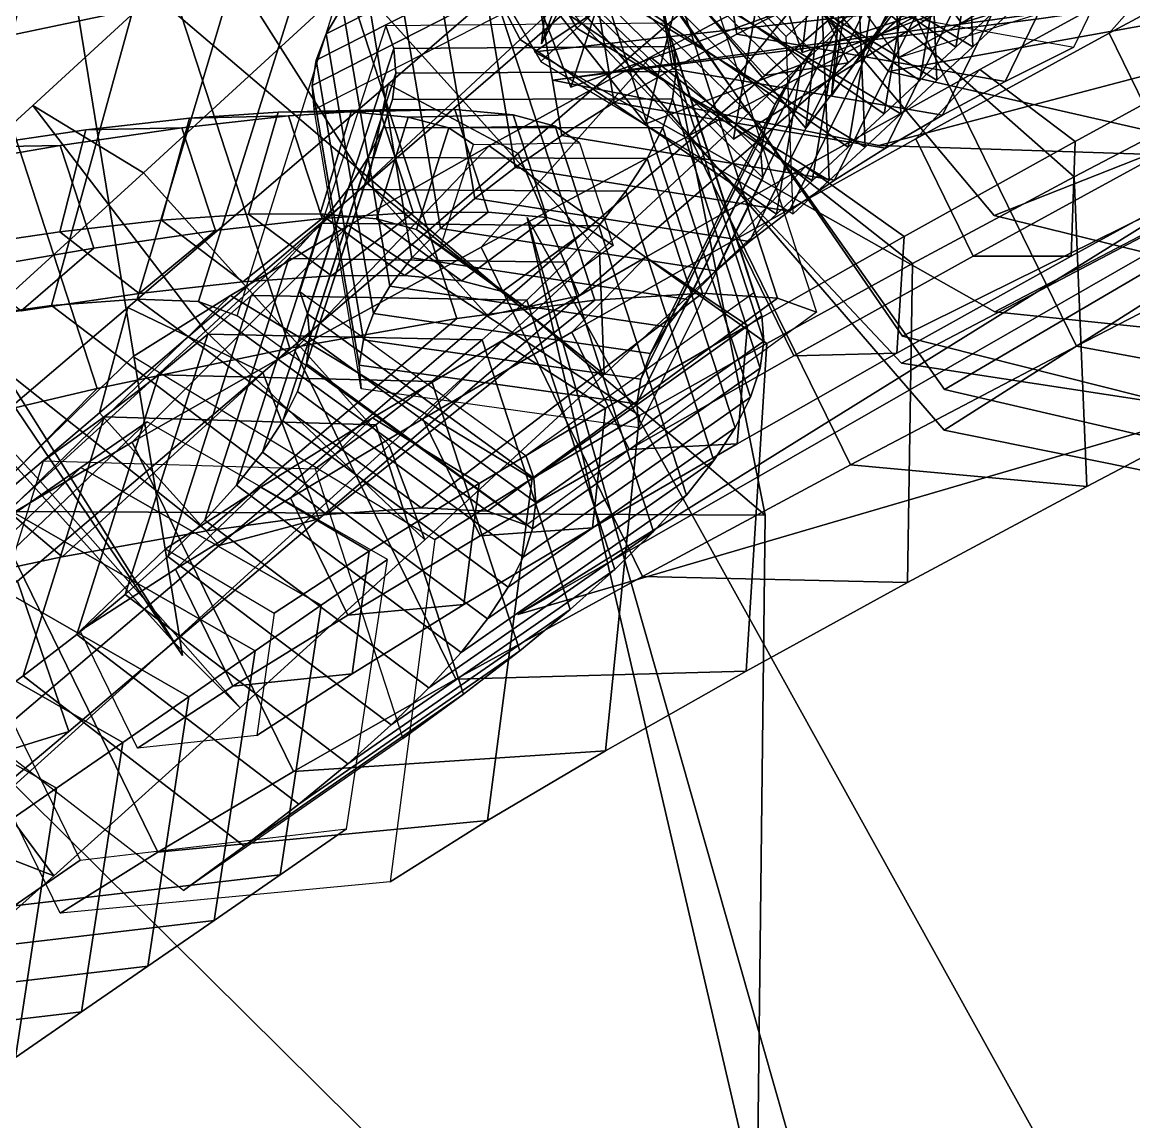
# Model space of a CAD drawing. Header units: metres. Extents: x -219 to 389, y -251 to 301.
# Drawn here: x 24.46 to 41, y 2.17 to 18.54 of the extents above; entities that cross this region are included whole.
import ezdxf

# ---------------------------------------------------------------- set-up
doc = ezdxf.new("R2010")
doc.units = ezdxf.units.M

msp = doc.modelspace()

# ---------------------------------------------------------------- linework, layer by layer
at = {"layer": 'Breeder_2InfInt', "color": 3}
for points in [[(32.7152, 18.4558, 200.4729), (33.2491, 18.9533, 200.2043), (30.9112, 22.944, 202.9484), (30.3773, 22.4465, 203.217)], [(32.934, 22.4752, 208.3521), (33.4679, 22.9726, 208.0835), (37.1267, 18.9153, 207.8415), (36.5928, 18.4178, 208.1101)], [(32.08585, 22.1787, 208.3682), (32.6197, 22.6762, 208.0996), (36.3644, 18.8295, 208.4188), (35.8305, 18.332, 208.6874)], [(31.874, 18.2877, 200.7407), (32.4079, 18.7852, 200.4721), (30.3884, 22.6512, 203.6181), (29.8545, 22.1537, 203.8867)], [(32.1813, 17.9583, 200.7415), (32.7152, 18.4558, 200.4729), (30.3773, 22.4465, 203.217), (29.8434, 21.9491, 203.4856)], [(32.4001, 21.9777, 208.6207), (32.934, 22.4752, 208.3521), (36.5928, 18.4178, 208.1101), (36.05891, 17.9203, 208.3787)], [(38.356, 18.1737, 202.158), (38.8899, 18.6711, 201.8894), (35.07743, 21.2725, 199.1291), (34.5435, 20.775, 199.3977)], [(38.5, 20.8194, 207.3444), (39.03395, 21.3168, 207.0758), (39.1408, 18.6739, 202.3934), (38.6069, 18.1765, 202.662)], [(38.6069, 18.1765, 202.662), (39.1408, 18.6739, 202.3934), (35.3847, 20.9431, 199.1299), (34.8508, 20.4457, 199.3985)], [(38.7284, 20.4077, 207.0357), (39.2622, 20.9051, 206.7671), (38.8899, 18.6711, 201.8894), (38.356, 18.1737, 202.158)], [(37.8221, 17.6762, 202.4266), (38.356, 18.1737, 202.158), (34.5435, 20.775, 199.3977), (34.00964, 20.2776, 199.6663)], [(37.9661, 20.3219, 207.613), (38.5, 20.8194, 207.3444), (38.6069, 18.1765, 202.662), (38.07305, 17.679, 202.9306)], [(38.07305, 17.679, 202.9306), (38.6069, 18.1765, 202.662), (34.8508, 20.4457, 199.3985), (34.3169, 19.9482, 199.6671)], [(38.1945, 19.9102, 207.3043), (38.7284, 20.4077, 207.0357), (38.356, 18.1737, 202.158), (37.8221, 17.6762, 202.4266)], [(37.2882, 17.1787, 202.6952), (37.8221, 17.6762, 202.4266), (34.00964, 20.2776, 199.6663), (33.4757, 19.7801, 199.9349)], [(37.4322, 19.8244, 207.8816), (37.9661, 20.3219, 207.613), (38.07305, 17.679, 202.9306), (37.5391, 17.1815, 203.1992)], [(37.5391, 17.1815, 203.1992), (38.07305, 17.679, 202.9306), (34.3169, 19.9482, 199.6671), (33.783, 19.4507, 199.9357)], [(37.6606, 19.4127, 207.5729), (38.1945, 19.9102, 207.3043), (37.8221, 17.6762, 202.4266), (37.2882, 17.1787, 202.6952)], [(36.7543, 16.6813, 202.9638), (37.2882, 17.1787, 202.6952), (33.4757, 19.7801, 199.9349), (32.9418, 19.2826, 200.2035)], [(36.8983, 19.327, 208.1502), (37.4322, 19.8244, 207.8816), (37.5391, 17.1815, 203.1992), (37.00525, 16.6841, 203.4678)], [(37.00525, 16.6841, 203.4678), (37.5391, 17.1815, 203.1992), (33.783, 19.4507, 199.9357), (33.2491, 18.9533, 200.2043)], [(37.1267, 18.9153, 207.8415), (37.6606, 19.4127, 207.5729), (37.2882, 17.1787, 202.6952), (36.7543, 16.6813, 202.9638)], [(36.2204, 16.1838, 203.2324), (36.7543, 16.6813, 202.9638), (32.9418, 19.2826, 200.2035), (32.4079, 18.7852, 200.4721)], [(36.3644, 18.8295, 208.4188), (36.8983, 19.327, 208.1502), (37.00525, 16.6841, 203.4678), (36.4713, 16.1866, 203.7364)], [(36.4713, 16.1866, 203.7364), (37.00525, 16.6841, 203.4678), (33.2491, 18.9533, 200.2043), (32.7152, 18.4558, 200.4729)], [(36.5928, 18.4178, 208.1101), (37.1267, 18.9153, 207.8415), (36.7543, 16.6813, 202.9638), (36.2204, 16.1838, 203.2324)], [(35.6865, 15.6863, 203.501), (36.2204, 16.1838, 203.2324), (32.4079, 18.7852, 200.4721), (31.874, 18.2877, 200.7407)], [(35.8305, 18.332, 208.6874), (36.3644, 18.8295, 208.4188), (36.4713, 16.1866, 203.7364), (35.9374, 15.6891, 204.005)], [(35.9374, 15.6891, 204.005), (36.4713, 16.1866, 203.7364), (32.7152, 18.4558, 200.4729), (32.1813, 17.9583, 200.7415)], [(36.05891, 17.9203, 208.3787), (36.5928, 18.4178, 208.1101), (36.2204, 16.1838, 203.2324), (35.6865, 15.6863, 203.501)]]:
    msp.add_3dface(points, dxfattribs=at)
at = {"layer": 'Breeder_2Pdncle', "color": 3}
for points in [[(42.7254, 17.6089, 291.1616), (45.4991, 19.03595, 292.3837), (42.4594, 22.5611, 295.0773), (39.3763, 20.9732, 293.6888)], [(29.5838, 16.1515, 201.9302), (31.874, 18.2877, 200.7407), (29.8545, 22.1537, 203.8867), (27.2928, 19.7661, 205.1872)], [(29.3965, 19.1809, 210.1018), (32.4001, 21.9777, 208.6207), (36.05891, 17.9203, 208.3787), (33.05531, 15.1235, 209.8598)], [(36.4789, 19.4525, 291.8869), (39.3763, 20.9732, 293.6888), (37.7525, 18.6284, 298.248), (34.3867, 16.8592, 296.1082)], [(40.1158, 16.241, 289.5674), (42.7254, 17.6089, 291.1616), (39.3763, 20.9732, 293.6888), (36.4789, 19.4525, 291.8869)], [(37.7525, 18.6284, 298.248), (41.3391, 20.4781, 299.9071), (43.7396, 15.5723, 300.1873), (40.153, 13.7226, 298.5281)], [(27.1912, 13.9464, 202.7278), (29.5838, 16.1515, 201.9302), (27.2928, 19.7661, 205.1872), (24.6193, 17.3038, 206.0497)], [(24.6193, 17.3038, 206.0497), (27.2928, 19.7661, 205.1872), (29.3965, 19.1809, 210.1018), (26.2658, 16.3, 211.0699)], [(27.7096, 19.5638, 332.2955), (26.3097, 19.4654, 335.7575), (24.8957, 14.3253, 335.0495), (26.1728, 14.4215, 331.9539)], [(28.6992, 19.514, 328.6938), (27.7096, 19.5638, 332.2955), (26.1728, 14.4215, 331.9539), (27.08293, 14.3848, 328.73)], [(32.9848, 14.4071, 338.297), (30.9283, 14.1337, 342.1354), (29.2421, 19.3085, 341.6005), (31.2986, 19.5819, 337.7621)], [(34.5846, 14.509, 334.2389), (32.9848, 14.4071, 338.297), (31.2986, 19.5819, 337.7621), (32.8984, 19.6837, 333.704)], [(35.7035, 14.4377, 330.0222), (34.5846, 14.509, 334.2389), (32.8984, 19.6837, 333.704), (34.0173, 19.6125, 329.4873)], [(36.2838, 14.2276, 326.1594), (35.7035, 14.4377, 330.0222), (34.0173, 19.6125, 329.4873), (34.5976, 19.4023, 325.6245)], [(26.3097, 19.4654, 335.7575), (24.5205, 19.2204, 339.0275), (23.2708, 14.09775, 337.9703), (24.8957, 14.3253, 335.0495)], [(29.2795, 19.3038, 324.831), (28.6992, 19.514, 328.6938), (27.08293, 14.3848, 328.73), (27.6632, 14.1747, 324.8672)], [(33.8106, 18.022, 289.6987), (36.4789, 19.4525, 291.8869), (34.3867, 16.8592, 296.1082), (31.2922, 15.1973, 293.5198)], [(37.7094, 14.9526, 287.6251), (40.1158, 16.241, 289.5674), (36.4789, 19.4525, 291.8869), (33.8106, 18.022, 289.6987)], [(24.5205, 19.2204, 339.0275), (22.3689, 18.8324, 342.0564), (21.3225, 13.7421, 340.6723), (23.2708, 14.09775, 337.9703)], [(30.9283, 14.1337, 342.1354), (28.4459, 13.6929, 345.6964), (26.7597, 18.8677, 345.1615), (29.2421, 19.3085, 341.6005)], [(26.2658, 16.3, 211.0699), (29.3965, 19.1809, 210.1018), (33.05531, 15.1235, 209.8598), (29.9246, 12.2426, 210.828)], [(26.7597, 18.8677, 345.1615), (23.8887, 18.266, 348.3916), (19.8873, 18.3072, 344.7987), (22.3689, 18.8324, 342.0564)], [(28.4459, 13.6929, 345.6964), (25.575, 13.09129, 348.9265), (23.8887, 18.266, 348.3916), (26.7597, 18.8677, 345.1615)], [(34.3867, 16.8592, 296.1082), (37.7525, 18.6284, 298.248), (40.153, 13.7226, 298.5281), (36.7871, 11.9535, 296.3883)], [(25.575, 13.09129, 348.9265), (22.3587, 12.3378, 351.777), (20.6724, 17.5126, 351.2421), (23.8887, 18.266, 348.3916)], [(33.1248, 13.2987, 204.8015), (35.6865, 15.6863, 203.501), (31.874, 18.2877, 200.7407), (29.5838, 16.1515, 201.9302)], [(31.4117, 16.703, 287.1571), (33.8106, 18.022, 289.6987), (31.2922, 15.1973, 293.5198), (28.5157, 13.6675, 290.5218)], [(35.5424, 13.7631, 285.364), (37.7094, 14.9526, 287.6251), (33.8106, 18.022, 289.6987), (31.4117, 16.703, 287.1571)], [(33.05531, 15.1235, 209.8598), (36.05891, 17.9203, 208.3787), (35.6865, 15.6863, 203.501), (33.1248, 13.2987, 204.8015)], [(40.3052, 11.6328, 292.3334), (43.2026, 13.1535, 294.1353), (42.7254, 17.6089, 291.1616), (40.1158, 16.241, 289.5674)], [(24.7322, 11.7056, 203.1215), (27.1912, 13.9464, 202.7278), (24.6193, 17.3038, 206.0497), (21.8742, 14.8038, 206.4612)], [(21.8742, 14.8038, 206.4612), (24.6193, 17.3038, 206.0497), (26.2658, 16.3, 211.0699), (23.05522, 13.3785, 211.5105)], [(31.2922, 15.1973, 293.5198), (34.3867, 16.8592, 296.1082), (36.7871, 11.9535, 296.3883), (33.6927, 10.2915, 293.7999)], [(29.3181, 15.5155, 284.3004), (31.4117, 16.703, 287.1571), (28.5157, 13.6675, 290.5218), (26.09888, 12.2929, 287.1592)], [(33.6476, 12.6906, 282.818), (35.5424, 13.7631, 285.364), (31.4117, 16.703, 287.1571), (29.3181, 15.5155, 284.3004)], [(23.05522, 13.3785, 211.5105), (26.2658, 16.3, 211.0699), (29.9246, 12.2426, 210.828), (26.7139, 9.3211, 211.2686)], [(37.6369, 10.2023, 290.1452), (40.3052, 11.6328, 292.3334), (40.1158, 16.241, 289.5674), (37.7094, 14.9526, 287.6251)], [(30.4513, 10.8364, 205.664), (33.1248, 13.2987, 204.8015), (29.5838, 16.1515, 201.9302), (27.1912, 13.9464, 202.7278)], [(40.153, 13.7226, 298.5281), (43.7396, 15.5723, 300.1873), (46.2857, 14.7414, 295.5237), (43.2026, 13.1535, 294.1353)], [(27.5614, 14.4772, 281.1714), (29.3181, 15.5155, 284.3004), (26.09888, 12.2929, 287.1592), (24.07807, 11.09421, 283.4827)], [(32.05326, 11.751, 280.0254), (33.6476, 12.6906, 282.818), (29.3181, 15.5155, 284.3004), (27.5614, 14.4772, 281.1714)], [(28.5157, 13.6675, 290.5218), (31.2922, 15.1973, 293.5198), (33.6927, 10.2915, 293.7999), (30.9162, 8.7617, 290.8018)], [(29.9246, 12.2426, 210.828), (33.05531, 15.1235, 209.8598), (33.1248, 13.2987, 204.8015), (30.4513, 10.8364, 205.664)], [(35.238, 8.8833, 287.6036), (37.6369, 10.2023, 290.1452), (37.7094, 14.9526, 287.6251), (35.5424, 13.7631, 285.364)], [(22.2438, 9.4626, 203.1054), (24.7322, 11.7056, 203.1215), (21.8742, 14.8038, 206.4612), (19.09891, 12.3039, 206.4156)], [(26.1116, 13.567, 277.654), (27.5614, 14.4772, 281.1714), (24.07807, 11.09421, 283.4827), (22.6282, 10.1839, 279.9653)], [(26.1728, 14.4215, 331.9539), (24.8957, 14.3253, 335.0495), (28.9975, 11.217, 336.61), (30.3974, 11.3154, 333.1481)], [(30.6034, 10.8407, 276.5081), (32.05326, 11.751, 280.0254), (27.5614, 14.4772, 281.1714), (26.1116, 13.567, 277.654)], [(27.08293, 14.3848, 328.73), (26.1728, 14.4215, 331.9539), (30.3974, 11.3154, 333.1481), (31.387, 11.2655, 329.5463)], [(28.9975, 11.217, 336.61), (27.2083, 10.972, 339.8801), (30.9283, 14.1337, 342.1354), (32.9848, 14.4071, 338.297)], [(30.3974, 11.3154, 333.1481), (28.9975, 11.217, 336.61), (32.9848, 14.4071, 338.297), (34.5846, 14.509, 334.2389)], [(31.387, 11.2655, 329.5463), (30.3974, 11.3154, 333.1481), (34.5846, 14.509, 334.2389), (35.7035, 14.4377, 330.0222)], [(31.9673, 11.05543, 325.6835), (31.387, 11.2655, 329.5463), (35.7035, 14.4377, 330.0222), (36.2838, 14.2276, 326.1594)], [(24.8957, 14.3253, 335.0495), (23.2708, 14.09775, 337.9703), (27.2083, 10.972, 339.8801), (28.9975, 11.217, 336.61)], [(27.6632, 14.1747, 324.8672), (27.08293, 14.3848, 328.73), (31.387, 11.2655, 329.5463), (31.9673, 11.05543, 325.6835)], [(23.2708, 14.09775, 337.9703), (21.3225, 13.7421, 340.6723), (25.05677, 10.584, 342.909), (27.2083, 10.972, 339.8801)], [(27.2083, 10.972, 339.8801), (25.05677, 10.584, 342.909), (28.4459, 13.6929, 345.6964), (30.9283, 14.1337, 342.1354)], [(27.7062, 8.3365, 206.0755), (30.4513, 10.8364, 205.664), (27.1912, 13.9464, 202.7278), (24.7322, 11.7056, 203.1215)], [(21.3225, 13.7421, 340.6723), (19.08017, 13.2639, 343.1149), (22.5751, 10.05881, 345.6513), (25.05677, 10.584, 342.909)], [(33.1444, 7.6958, 284.7468), (35.238, 8.8833, 287.6036), (35.5424, 13.7631, 285.364), (33.6476, 12.6906, 282.818)], [(25.05677, 10.584, 342.909), (22.5751, 10.05881, 345.6513), (25.575, 13.09129, 348.9265), (28.4459, 13.6929, 345.6964)], [(26.09888, 12.2929, 287.1592), (28.5157, 13.6675, 290.5218), (30.9162, 8.7617, 290.8018), (28.4993, 7.3871, 287.4393)], [(36.7871, 11.9535, 296.3883), (40.153, 13.7226, 298.5281), (43.2026, 13.1535, 294.1353), (40.3052, 11.6328, 292.3334)], [(19.8128, 10.4603, 211.417), (23.05522, 13.3785, 211.5105), (26.7139, 9.3211, 211.2686), (23.4716, 6.4029, 211.175)], [(22.5751, 10.05881, 345.6513), (19.8008, 9.4043, 348.0657), (22.3587, 12.3378, 351.777), (25.575, 13.09129, 348.9265)], [(31.3878, 6.6575, 281.6178), (33.1444, 7.6958, 284.7468), (33.6476, 12.6906, 282.818), (32.05326, 11.751, 280.0254)], [(24.07807, 11.09421, 283.4827), (26.09888, 12.2929, 287.1592), (28.4993, 7.3871, 287.4393), (26.4785, 6.1884, 283.7628)], [(26.7139, 9.3211, 211.2686), (29.9246, 12.2426, 210.828), (30.4513, 10.8364, 205.664), (27.7062, 8.3365, 206.0755)], [(33.6927, 10.2915, 293.7999), (36.7871, 11.9535, 296.3883), (40.3052, 11.6328, 292.3334), (37.6369, 10.2023, 290.1452)], [(29.938, 5.7473, 278.1005), (31.3878, 6.6575, 281.6178), (32.05326, 11.751, 280.0254), (30.6034, 10.8407, 276.5081)], [(24.9308, 5.8365, 206.0299), (27.7062, 8.3365, 206.0755), (24.7322, 11.7056, 203.1215), (22.2438, 9.4626, 203.1054)], [(22.6282, 10.1839, 279.9653), (24.07807, 11.09421, 283.4827), (26.4785, 6.1884, 283.7628), (25.02876, 5.2781, 280.2454)], [(30.9162, 8.7617, 290.8018), (33.6927, 10.2915, 293.7999), (37.6369, 10.2023, 290.1452), (35.238, 8.8833, 287.6036)], [(22.167, 3.3741, 205.5279), (24.9308, 5.8365, 206.0299), (22.2438, 9.4626, 203.1054), (19.7635, 7.2513, 202.6797)], [(23.4716, 6.4029, 211.175), (26.7139, 9.3211, 211.2686), (27.7062, 8.3365, 206.0755), (24.9308, 5.8365, 206.0299)], [(28.4993, 7.3871, 287.4393), (30.9162, 8.7617, 290.8018), (35.238, 8.8833, 287.6036), (33.1444, 7.6958, 284.7468)], [(26.4785, 6.1884, 283.7628), (28.4993, 7.3871, 287.4393), (33.1444, 7.6958, 284.7468), (31.3878, 6.6575, 281.6178)], [(25.02876, 5.2781, 280.2454), (26.4785, 6.1884, 283.7628), (31.3878, 6.6575, 281.6178), (29.938, 5.7473, 278.1005)], [(20.2463, 3.5319, 210.5486), (23.4716, 6.4029, 211.175), (24.9308, 5.8365, 206.0299), (22.167, 3.3741, 205.5279)]]:
    msp.add_3dface(points, dxfattribs=at)
at = {"layer": 'Breeder_2Petal1', "color": 3}
for points in [[(37.9804, 33.8754, 209.7167), (33.7421, 17.03088, 203.976), (27.6706, 24.7089, 205.4179)], [(37.9804, 33.8754, 209.7167), (27.6706, 24.7089, 205.4179), (33.7421, 17.03088, 203.976)], [(37.9804, 33.8754, 209.7167), (35.04608, 16.8037, 203.834), (29.1661, 22.4281, 209.4631)], [(37.9804, 33.8754, 209.7167), (29.1661, 22.4281, 209.4631), (35.04608, 16.8037, 203.834)], [(37.9804, 33.8754, 209.7167), (32.6267, 17.5757, 203.367), (29.1742, 26.5224, 200.9315)], [(37.9804, 33.8754, 209.7167), (29.1742, 26.5224, 200.9315), (32.6267, 17.5757, 203.367)], [(37.9804, 33.8754, 209.7167), (33.3086, 20.3454, 211.327), (32.189, 18.2226, 202.2261)], [(37.9804, 33.8754, 209.7167), (32.189, 18.2226, 202.2261), (33.3086, 20.3454, 211.327)], [(37.9804, 33.8754, 209.7167), (32.189, 18.2226, 202.2261), (33.2006, 27.06468, 197.903)], [(37.9804, 33.8754, 209.7167), (33.2006, 27.06468, 197.903), (32.189, 18.2226, 202.2261)], [(37.9804, 33.8754, 209.7167), (38.01297, 19.515, 210.838), (32.6267, 17.5757, 203.367)], [(37.9804, 33.8754, 209.7167), (32.6267, 17.5757, 203.367), (38.01297, 19.515, 210.838)], [(37.9804, 33.8754, 209.7167), (33.06695, 26.6802, 198.2464), (36.06977, 18.09391, 200.664)], [(37.9804, 33.8754, 209.7167), (36.06977, 18.09391, 200.664), (33.06695, 26.6802, 198.2464)], [(37.9804, 33.8754, 209.7167), (36.126, 16.9662, 202.9862), (33.1874, 20.4018, 211.787)], [(37.9804, 33.8754, 209.7167), (33.1874, 20.4018, 211.787), (36.126, 16.9662, 202.9862)], [(37.9804, 33.8754, 209.7167), (41.7439, 20.09466, 207.871), (33.7421, 17.03088, 203.976)], [(37.9804, 33.8754, 209.7167), (33.7421, 17.03088, 203.976), (41.7439, 20.09466, 207.871)], [(37.9804, 33.8754, 209.7167), (43.03848, 21.7739, 203.7626), (35.04608, 16.8037, 203.834)], [(37.9804, 33.8754, 209.7167), (35.04608, 16.8037, 203.834), (43.03848, 21.7739, 203.7626)], [(37.9804, 33.8754, 209.7167), (36.06977, 18.09391, 200.664), (41.9939, 20.06267, 208.3401)], [(37.9804, 33.8754, 209.7167), (41.9939, 20.06267, 208.3401), (36.06977, 18.09391, 200.664)], [(37.9804, 33.8754, 209.7167), (41.487, 24.02158, 199.8129), (36.126, 16.9662, 202.9862)], [(37.9804, 33.8754, 209.7167), (36.126, 16.9662, 202.9862), (41.487, 24.02158, 199.8129)], [(37.9804, 33.8754, 209.7167), (37.7712, 25.8498, 197.7573), (36.5075, 17.447, 201.8049)], [(37.9804, 33.8754, 209.7167), (36.5075, 17.447, 201.8049), (37.7712, 25.8498, 197.7573)], [(37.9804, 33.8754, 209.7167), (36.5075, 17.447, 201.8049), (37.9675, 19.5203, 211.3685)], [(37.9804, 33.8754, 209.7167), (37.9675, 19.5203, 211.3685), (36.5075, 17.447, 201.8049)], [(50.2476, 20.1423, 199.2479), (32.3082, 23.7256, 199.2801), (37.3527, 17.8126, 193.1577)], [(50.2476, 20.1423, 199.2479), (37.3527, 17.8126, 193.1577), (32.3082, 23.7256, 199.2801)], [(50.2476, 20.1423, 199.2479), (38.9272, 15.6656, 206.9479), (33.02765, 22.6984, 204.8692)], [(50.2476, 20.1423, 199.2479), (33.02765, 22.6984, 204.8692), (38.9272, 15.6656, 206.9479)], [(50.2476, 20.1423, 199.2479), (32.05987, 21.8551, 198.2821), (37.5634, 13.8705, 196.32)], [(50.2476, 20.1423, 199.2479), (37.5634, 13.8705, 196.32), (32.05987, 21.8551, 198.2821)], [(50.2476, 20.1423, 199.2479), (37.3322, 21.5764, 193.0335), (32.08482, 18.1032, 200.0327)], [(50.2476, 20.1423, 199.2479), (32.08482, 18.1032, 200.0327), (37.3322, 21.5764, 193.0335)], [(50.2476, 20.1423, 199.2479), (38.1881, 13.07736, 202.7318), (32.9403, 20.5027, 205.1632)], [(50.2476, 20.1423, 199.2479), (32.9403, 20.5027, 205.1632), (38.1881, 13.07736, 202.7318)], [(50.2476, 20.1423, 199.2479), (31.9726, 19.6594, 198.576), (38.1825, 12.4722, 201.3462)], [(50.2476, 20.1423, 199.2479), (38.1825, 12.4722, 201.3462), (31.9726, 19.6594, 198.576)], [(50.2476, 20.1423, 199.2479), (32.08482, 18.1032, 200.0327), (38.9381, 14.2322, 206.0277)], [(50.2476, 20.1423, 199.2479), (38.9381, 14.2322, 206.0277), (32.08482, 18.1032, 200.0327)], [(50.2476, 20.1423, 199.2479), (37.208, 16.7095, 194.1816), (32.361, 17.679, 202.1911)], [(50.2476, 20.1423, 199.2479), (32.361, 17.679, 202.1911), (37.208, 16.7095, 194.1816)], [(50.2476, 20.1423, 199.2479), (32.361, 17.679, 202.1911), (39.5911, 18.5936, 208.8831)], [(50.2476, 20.1423, 199.2479), (39.5911, 18.5936, 208.8831), (32.361, 17.679, 202.1911)], [(50.2476, 20.1423, 199.2479), (37.5475, 13.4663, 197.9746), (32.6919, 18.6322, 204.1652)], [(50.2476, 20.1423, 199.2479), (32.6919, 18.6322, 204.1652), (37.5475, 13.4663, 197.9746)], [(50.2476, 20.1423, 199.2479), (47.8428, 16.3595, 190.6398), (37.208, 16.7095, 194.1816)], [(50.2476, 20.1423, 199.2479), (37.208, 16.7095, 194.1816), (47.8428, 16.3595, 190.6398)], [(50.2476, 20.1423, 199.2479), (37.3527, 17.8126, 193.1577), (47.7868, 15.4335, 190.6256)], [(50.2476, 20.1423, 199.2479), (47.7868, 15.4335, 190.6256), (37.3527, 17.8126, 193.1577)], [(50.2476, 20.1423, 199.2479), (48.1414, 11.8473, 194.671), (37.5475, 13.4663, 197.9746)], [(50.2476, 20.1423, 199.2479), (37.5475, 13.4663, 197.9746), (48.1414, 11.8473, 194.671)], [(50.2476, 20.1423, 199.2479), (37.5634, 13.8705, 196.32), (48.1474, 11.1984, 194.9856)], [(50.2476, 20.1423, 199.2479), (48.1474, 11.1984, 194.9856), (37.5634, 13.8705, 196.32)], [(50.2476, 20.1423, 199.2479), (38.1825, 12.4722, 201.3462), (48.9594, 10.2865, 201.191)], [(50.2476, 20.1423, 199.2479), (48.9594, 10.2865, 201.191), (38.1825, 12.4722, 201.3462)], [(50.2476, 20.1423, 199.2479), (48.8565, 10.5977, 200.3231), (38.1881, 13.07736, 202.7318)], [(50.2476, 20.1423, 199.2479), (38.1881, 13.07736, 202.7318), (48.8565, 10.5977, 200.3231)], [(50.2476, 20.1423, 199.2479), (49.762, 13.00611, 205.8076), (38.9272, 15.6656, 206.9479)], [(50.2476, 20.1423, 199.2479), (38.9272, 15.6656, 206.9479), (49.762, 13.00611, 205.8076)], [(50.2476, 20.1423, 199.2479), (38.9381, 14.2322, 206.0277), (49.866, 13.09867, 206.5151)], [(50.2476, 20.1423, 199.2479), (49.866, 13.09867, 206.5151), (38.9381, 14.2322, 206.0277)], [(50.2476, 20.1423, 199.2479), (50.4598, 18.01422, 208.7145), (39.44, 20.09383, 208.7702)], [(50.2476, 20.1423, 199.2479), (39.44, 20.09383, 208.7702), (50.4598, 18.01422, 208.7145)]]:
    msp.add_3dface(points, dxfattribs=at)
at = {"layer": 'Breeder_Intrnd', "color": 3}
for points in [[(34.3957, 22.5254, 369.3807), (35.4402, 23.05187, 372.9456), (36.1419, 18.8905, 373.3546), (35.09748, 18.3641, 369.7897)], [(33.4387, 22.01114, 365.7896), (34.3957, 22.5254, 369.3807), (35.09748, 18.3641, 369.7897), (34.1404, 17.8498, 366.1986)], [(35.9939, 21.903, 376.7349), (36.8238, 22.4095, 380.1953), (39.2834, 19.04442, 380.0973), (38.439, 18.5294, 376.5794)], [(32.5697, 21.5093, 362.1745), (33.4387, 22.01114, 365.7896), (34.1404, 17.8498, 366.1986), (33.2714, 17.348, 362.5835)], [(36.6211, 18.5303, 346.8882), (37.1138, 18.9607, 350.4225), (34.1691, 21.912, 350.4728), (33.669, 21.4745, 346.8794)], [(35.05529, 21.3851, 373.2128), (35.9939, 21.903, 376.7349), (38.439, 18.5294, 376.5794), (37.5003, 18.01155, 373.0572)], [(39.09213, 17.6599, 368.825), (40.1105, 18.1728, 372.2968), (41.8619, 21.8078, 371.2463), (40.8595, 21.3032, 367.8316)], [(31.7892, 21.0203, 358.5375), (32.5697, 21.5093, 362.1745), (33.2714, 17.348, 362.5835), (32.4908, 16.8589, 358.9464)], [(36.2148, 18.1132, 343.3413), (36.6211, 18.5303, 346.8882), (33.669, 21.4745, 346.8794), (33.2566, 21.05062, 343.2733)], [(38.1588, 17.1588, 365.3276), (39.09213, 17.6599, 368.825), (40.8595, 21.3032, 367.8316), (39.9408, 20.8102, 364.3918)], [(31.09768, 20.5443, 354.8808), (31.7892, 21.0203, 358.5375), (32.4908, 16.8589, 358.9464), (31.7993, 16.383, 355.2897)], [(35.8949, 17.7097, 339.784), (36.2148, 18.1132, 343.3413), (33.2566, 21.05062, 343.2733), (32.9321, 20.6405, 339.6566)], [(37.3112, 16.6699, 361.8067), (38.1588, 17.1588, 365.3276), (39.9408, 20.8102, 364.3918), (39.1064, 20.3292, 360.9289)], [(32.6959, 20.2444, 336.0316), (32.9321, 20.6405, 339.6566), (29.2291, 18.7768, 340.1012), (28.9877, 18.3703, 336.3793)], [(30.4955, 20.08174, 351.2066), (31.09768, 20.5443, 354.8808), (31.7993, 16.383, 355.2897), (31.1972, 15.9204, 351.6155)], [(35.6618, 17.32, 336.2184), (35.8949, 17.7097, 339.784), (32.9321, 20.6405, 339.6566), (32.6959, 20.2444, 336.0316)], [(32.548, 19.8626, 332.4003), (32.6959, 20.2444, 336.0316), (28.9877, 18.3703, 336.3793), (28.837, 17.9785, 332.651)], [(35.5156, 16.9444, 332.6467), (35.6618, 17.32, 336.2184), (32.6959, 20.2444, 336.0316), (32.548, 19.8626, 332.4003)], [(36.5499, 16.1934, 358.2645), (37.3112, 16.6699, 361.8067), (39.1064, 20.3292, 360.9289), (38.3568, 19.8604, 357.4449)], [(38.439, 18.5294, 376.5794), (39.2834, 19.04442, 380.0973), (43.1178, 20.2586, 378.9988), (42.2497, 19.7299, 375.3873)], [(29.9832, 19.6327, 347.5171), (30.4955, 20.08174, 351.2066), (31.1972, 15.9204, 351.6155), (30.6849, 15.4714, 347.9261)], [(32.4885, 19.4953, 328.765), (32.548, 19.8626, 332.4003), (28.837, 17.9785, 332.651), (28.7771, 17.6016, 328.9186)], [(35.4564, 16.583, 329.0711), (35.5156, 16.9444, 332.6467), (32.548, 19.8626, 332.4003), (32.4885, 19.4953, 328.765)], [(35.8752, 15.7297, 354.7031), (36.5499, 16.1934, 358.2645), (38.3568, 19.8604, 357.4449), (37.6925, 19.4042, 353.9421)], [(37.5003, 18.01155, 373.0572), (38.439, 18.5294, 376.5794), (42.2497, 19.7299, 375.3873), (41.311, 19.2119, 371.8651)], [(29.561, 19.1977, 343.8145), (29.9832, 19.6327, 347.5171), (30.6849, 15.4714, 347.9261), (30.2627, 15.03639, 344.2235)], [(32.518, 19.1402, 325.1006), (32.4885, 19.4953, 328.765), (28.7771, 17.6016, 328.9186), (28.8066, 17.2465, 325.2542)], [(35.4859, 16.2278, 325.4067), (35.4564, 16.583, 329.0711), (32.4885, 19.4953, 328.765), (32.518, 19.1402, 325.1006)], [(35.2876, 15.2789, 351.1247), (35.8752, 15.7297, 354.7031), (37.6925, 19.4042, 353.9421), (37.1138, 18.9607, 350.4225)], [(29.2291, 18.7768, 340.1012), (29.561, 19.1977, 343.8145), (30.2627, 15.03639, 344.2235), (29.9308, 14.6155, 340.5102)], [(34.7875, 14.8415, 347.5313), (35.2876, 15.2789, 351.1247), (37.1138, 18.9607, 350.4225), (36.6211, 18.5303, 346.8882)], [(35.09748, 18.3641, 369.7897), (36.1419, 18.8905, 373.3546), (40.1105, 18.1728, 372.2968), (39.09213, 17.6599, 368.825)], [(28.9877, 18.3703, 336.3793), (29.2291, 18.7768, 340.1012), (29.9308, 14.6155, 340.5102), (29.6894, 14.209, 336.7882)], [(34.1603, 18.1841, 321.5001), (34.04028, 18.531, 325.2339), (29.8731, 18.4902, 325.1028), (29.9912, 18.1528, 321.466)], [(35.4676, 14.1723, 321.9147), (35.3475, 14.5191, 325.6486), (34.04028, 18.531, 325.2339), (34.1603, 18.1841, 321.5001)], [(34.3751, 14.4175, 343.9251), (34.7875, 14.8415, 347.5313), (36.6211, 18.5303, 346.8882), (36.2148, 18.1132, 343.3413)], [(29.9912, 18.1528, 321.466), (29.8731, 18.4902, 325.1028), (28.593, 14.5357, 325.4284), (28.7098, 14.204, 321.8513)], [(28.837, 17.9785, 332.651), (28.9877, 18.3703, 336.3793), (29.6894, 14.209, 336.7882), (29.5387, 13.8172, 333.0599)], [(34.1404, 17.8498, 366.1986), (35.09748, 18.3641, 369.7897), (39.09213, 17.6599, 368.825), (38.1588, 17.1588, 365.3276)], [(30.02394, 17.7877, 317.8302), (29.9912, 18.1528, 321.466), (28.7098, 14.204, 321.8513), (28.7427, 13.8451, 318.2751)], [(34.1927, 17.8089, 317.7672), (34.1603, 18.1841, 321.5001), (29.9912, 18.1528, 321.466), (30.02394, 17.7877, 317.8302)], [(34.05067, 14.00746, 340.3085), (34.3751, 14.4175, 343.9251), (36.2148, 18.1132, 343.3413), (35.8949, 17.7097, 339.784)], [(35.5, 13.797, 318.1818), (35.4676, 14.1723, 321.9147), (34.1603, 18.1841, 321.5001), (34.1927, 17.8089, 317.7672)], [(28.7771, 17.6016, 328.9186), (28.837, 17.9785, 332.651), (29.5387, 13.8172, 333.0599), (29.4788, 13.4403, 329.3275)], [(29.9713, 17.395, 314.1974), (30.02394, 17.7877, 317.8302), (28.7427, 13.8451, 318.2751), (28.6916, 13.4591, 314.7018)], [(34.1376, 17.4054, 314.0375), (34.1927, 17.8089, 317.7672), (30.02394, 17.7877, 317.8302), (29.9713, 17.395, 314.1974)], [(33.2714, 17.348, 362.5835), (34.1404, 17.8498, 366.1986), (38.1588, 17.1588, 365.3276), (37.3112, 16.6699, 361.8067)], [(33.8144, 13.6113, 336.6834), (34.05067, 14.00746, 340.3085), (35.8949, 17.7097, 339.784), (35.6618, 17.32, 336.2184)], [(35.4449, 13.3935, 314.4521), (35.5, 13.797, 318.1818), (34.1927, 17.8089, 317.7672), (34.1376, 17.4054, 314.0375)], [(28.8066, 17.2465, 325.2542), (28.7771, 17.6016, 328.9186), (29.4788, 13.4403, 329.3275), (29.5083, 13.08522, 325.6631)], [(29.8334, 16.9752, 310.5699), (29.9713, 17.395, 314.1974), (28.6916, 13.4591, 314.7018), (28.5567, 13.04638, 311.1338)], [(33.9949, 16.974, 310.3133), (34.1376, 17.4054, 314.0375), (29.9713, 17.395, 314.1974), (29.8334, 16.9752, 310.5699)], [(35.3022, 12.9621, 310.7279), (35.4449, 13.3935, 314.4521), (34.1376, 17.4054, 314.0375), (33.9949, 16.974, 310.3133)], [(32.4908, 16.8589, 358.9464), (33.2714, 17.348, 362.5835), (37.3112, 16.6699, 361.8067), (36.5499, 16.1934, 358.2645)], [(33.6665, 13.2295, 333.0521), (33.8144, 13.6113, 336.6834), (35.6618, 17.32, 336.2184), (35.5156, 16.9444, 332.6467)], [(29.6104, 16.5283, 306.9499), (29.8334, 16.9752, 310.5699), (28.5567, 13.04638, 311.1338), (28.338, 12.607, 307.5731)], [(33.7647, 16.5148, 306.5967), (33.9949, 16.974, 310.3133), (29.8334, 16.9752, 310.5699), (29.6104, 16.5283, 306.9499)], [(33.607, 12.8623, 329.4168), (33.6665, 13.2295, 333.0521), (35.5156, 16.9444, 332.6467), (35.4564, 16.583, 329.0711)], [(35.07208, 12.5029, 307.0114), (35.3022, 12.9621, 310.7279), (33.9949, 16.974, 310.3133), (33.7647, 16.5148, 306.5967)], [(31.7993, 16.383, 355.2897), (32.4908, 16.8589, 358.9464), (36.5499, 16.1934, 358.2645), (35.8752, 15.7297, 354.7031)], [(33.6365, 12.5071, 325.7524), (33.607, 12.8623, 329.4168), (35.4564, 16.583, 329.0711), (35.4859, 16.2278, 325.4067)], [(29.3022, 16.05477, 303.3395), (29.6104, 16.5283, 306.9499), (28.338, 12.607, 307.5731), (28.03569, 12.1414, 304.0219)], [(33.4472, 16.02828, 302.8901), (33.7647, 16.5148, 306.5967), (29.6104, 16.5283, 306.9499), (29.3022, 16.05477, 303.3395)], [(31.1972, 15.9204, 351.6155), (31.7993, 16.383, 355.2897), (35.8752, 15.7297, 354.7031), (35.2876, 15.2789, 351.1247)], [(34.7545, 12.0164, 303.3048), (35.07208, 12.5029, 307.0114), (33.7647, 16.5148, 306.5967), (33.4472, 16.02828, 302.8901)], [(28.9092, 15.5547, 299.741), (29.3022, 16.05477, 303.3395), (28.03569, 12.1414, 304.0219), (27.6498, 11.6498, 300.4822)], [(33.04261, 15.5145, 299.1957), (33.4472, 16.02828, 302.8901), (29.3022, 16.05477, 303.3395), (28.9092, 15.5547, 299.741)], [(30.6849, 15.4714, 347.9261), (31.1972, 15.9204, 351.6155), (35.2876, 15.2789, 351.1247), (34.7875, 14.8415, 347.5313)], [(34.3499, 11.5026, 299.6104), (34.7545, 12.0164, 303.3048), (33.4472, 16.02828, 302.8901), (33.04261, 15.5145, 299.1957)], [(28.4315, 15.02859, 296.1565), (28.9092, 15.5547, 299.741), (27.6498, 11.6498, 300.4822), (27.1806, 11.1325, 296.9564)], [(32.551, 14.974, 295.5157), (33.04261, 15.5145, 299.1957), (28.9092, 15.5547, 299.741), (28.4315, 15.02859, 296.1565)], [(30.2627, 15.03639, 344.2235), (30.6849, 15.4714, 347.9261), (34.7875, 14.8415, 347.5313), (34.3751, 14.4175, 343.9251)], [(33.8583, 10.9621, 295.9304), (34.3499, 11.5026, 299.6104), (33.04261, 15.5145, 299.1957), (32.551, 14.974, 295.5157)], [(27.8695, 14.4766, 292.5881), (28.4315, 15.02859, 296.1565), (27.1806, 11.1325, 296.9564), (26.6285, 10.5898, 293.4464)], [(31.9728, 14.4069, 291.8523), (32.551, 14.974, 295.5157), (28.4315, 15.02859, 296.1565), (27.8695, 14.4766, 292.5881)], [(29.9308, 14.6155, 340.5102), (30.2627, 15.03639, 344.2235), (34.3751, 14.4175, 343.9251), (34.05067, 14.00746, 340.3085)], [(33.2801, 10.395, 292.267), (33.8583, 10.9621, 295.9304), (32.551, 14.974, 295.5157), (31.9728, 14.4069, 291.8523)], [(29.6894, 14.209, 336.7882), (29.9308, 14.6155, 340.5102), (34.05067, 14.00746, 340.3085), (33.8144, 13.6113, 336.6834)], [(27.2234, 13.8991, 289.038), (27.8695, 14.4766, 292.5881), (26.6285, 10.5898, 293.4464), (25.9938, 10.02207, 289.9543)], [(31.3084, 13.8137, 288.2077), (31.9728, 14.4069, 291.8523), (27.8695, 14.4766, 292.5881), (27.2234, 13.8991, 289.038)], [(28.7098, 14.204, 321.8513), (28.593, 14.5357, 325.4284), (31.9569, 12.09545, 325.7638), (32.07502, 11.758, 322.127)], [(32.6157, 9.8018, 288.6224), (33.2801, 10.395, 292.267), (31.9728, 14.4069, 291.8523), (31.3084, 13.8137, 288.2077)], [(32.07502, 11.758, 322.127), (31.9569, 12.09545, 325.7638), (35.3475, 14.5191, 325.6486), (35.4676, 14.1723, 321.9147)], [(28.7427, 13.8451, 318.2751), (28.7098, 14.204, 321.8513), (32.07502, 11.758, 322.127), (32.1077, 11.3928, 318.4911)], [(29.5387, 13.8172, 333.0599), (29.6894, 14.209, 336.7882), (33.8144, 13.6113, 336.6834), (33.6665, 13.2295, 333.0521)], [(32.1077, 11.3928, 318.4911), (32.07502, 11.758, 322.127), (35.4676, 14.1723, 321.9147), (35.5, 13.797, 318.1818)], [(26.4938, 13.2965, 285.5083), (27.2234, 13.8991, 289.038), (25.9938, 10.02207, 289.9543), (25.2767, 9.4295, 286.4824)], [(30.5581, 13.1947, 284.5841), (31.3084, 13.8137, 288.2077), (27.2234, 13.8991, 289.038), (26.4938, 13.2965, 285.5083)], [(28.6916, 13.4591, 314.7018), (28.7427, 13.8451, 318.2751), (32.1077, 11.3928, 318.4911), (32.05517, 11.00024, 314.8584)], [(29.4788, 13.4403, 329.3275), (29.5387, 13.8172, 333.0599), (33.6665, 13.2295, 333.0521), (33.607, 12.8623, 329.4168)], [(31.8654, 9.1828, 284.9988), (32.6157, 9.8018, 288.6224), (31.3084, 13.8137, 288.2077), (30.5581, 13.1947, 284.5841)], [(32.05517, 11.00024, 314.8584), (32.1077, 11.3928, 318.4911), (35.5, 13.797, 318.1818), (35.4449, 13.3935, 314.4521)], [(28.5567, 13.04638, 311.1338), (28.6916, 13.4591, 314.7018), (32.05517, 11.00024, 314.8584), (31.9173, 10.5803, 311.2309)], [(29.5083, 13.08522, 325.6631), (29.4788, 13.4403, 329.3275), (33.607, 12.8623, 329.4168), (33.6365, 12.5071, 325.7524)], [(25.6809, 12.6691, 282.0013), (26.4938, 13.2965, 285.5083), (25.2767, 9.4295, 286.4824), (24.4779, 8.8126, 283.0327)], [(29.7225, 12.5502, 280.9838), (30.5581, 13.1947, 284.5841), (26.4938, 13.2965, 285.5083), (25.6809, 12.6691, 282.0013)], [(31.9173, 10.5803, 311.2309), (32.05517, 11.00024, 314.8584), (35.4449, 13.3935, 314.4521), (35.3022, 12.9621, 310.7279)], [(31.02981, 8.5383, 281.3985), (31.8654, 9.1828, 284.9988), (30.5581, 13.1947, 284.5841), (29.7225, 12.5502, 280.9838)], [(28.338, 12.607, 307.5731), (28.5567, 13.04638, 311.1338), (31.9173, 10.5803, 311.2309), (31.6942, 10.1335, 307.6109)], [(31.6942, 10.1335, 307.6109), (31.9173, 10.5803, 311.2309), (35.3022, 12.9621, 310.7279), (35.07208, 12.5029, 307.0114)], [(25.3351, 11.9145, 274.4899), (26.3205, 12.5955, 277.9713), (23.464, 9.8706, 279.3128), (22.4786, 9.1897, 275.8314)], [(24.7783, 12.01243, 278.4929), (25.6809, 12.6691, 282.0013), (24.4779, 8.8126, 283.0327), (23.5753, 8.1559, 279.5243)], [(28.8199, 11.8935, 277.4754), (29.7225, 12.5502, 280.9838), (25.6809, 12.6691, 282.0013), (24.7783, 12.01243, 278.4929)], [(28.9133, 9.8636, 273.8783), (29.8986, 10.5445, 277.3597), (26.3205, 12.5955, 277.9713), (25.3351, 11.9145, 274.4899)], [(28.03569, 12.1414, 304.0219), (28.338, 12.607, 307.5731), (31.6942, 10.1335, 307.6109), (31.386, 9.6599, 304.0005)], [(30.1272, 7.8816, 277.8901), (31.02981, 8.5383, 281.3985), (29.7225, 12.5502, 280.9838), (28.8199, 11.8935, 277.4754)], [(31.386, 9.6599, 304.0005), (31.6942, 10.1335, 307.6109), (35.07208, 12.5029, 307.0114), (34.7545, 12.0164, 303.3048)], [(27.6498, 11.6498, 300.4822), (28.03569, 12.1414, 304.0219), (31.386, 9.6599, 304.0005), (30.993, 9.1599, 300.402)], [(24.3498, 11.2336, 271.0085), (25.3351, 11.9145, 274.4899), (22.4786, 9.1897, 275.8314), (21.4933, 8.5088, 272.3499)], [(27.9279, 9.1826, 270.3969), (28.9133, 9.8636, 273.8783), (25.3351, 11.9145, 274.4899), (24.3498, 11.2336, 271.0085)], [(30.993, 9.1599, 300.402), (31.386, 9.6599, 304.0005), (34.7545, 12.0164, 303.3048), (34.3499, 11.5026, 299.6104)], [(27.1806, 11.1325, 296.9564), (27.6498, 11.6498, 300.4822), (30.993, 9.1599, 300.402), (30.5153, 8.6337, 296.8174)], [(30.5153, 8.6337, 296.8174), (30.993, 9.1599, 300.402), (34.3499, 11.5026, 299.6104), (33.8583, 10.9621, 295.9304)], [(26.9425, 8.5017, 266.9155), (27.9279, 9.1826, 270.3969), (24.3498, 11.2336, 271.0085), (23.3644, 10.5526, 267.5271)], [(26.6285, 10.5898, 293.4464), (27.1806, 11.1325, 296.9564), (30.5153, 8.6337, 296.8174), (29.9533, 8.08178, 293.2491)], [(29.9533, 8.08178, 293.2491), (30.5153, 8.6337, 296.8174), (33.8583, 10.9621, 295.9304), (33.2801, 10.395, 292.267)], [(25.9938, 10.02207, 289.9543), (26.6285, 10.5898, 293.4464), (29.9533, 8.08178, 293.2491), (29.3073, 7.5043, 289.699)], [(25.9572, 7.8208, 263.4341), (26.9425, 8.5017, 266.9155), (23.3644, 10.5526, 267.5271), (22.379, 9.8717, 264.0457)], [(28.3016, 5.8521, 274.836), (29.287, 6.533, 278.3174), (29.8986, 10.5445, 277.3597), (28.9133, 9.8636, 273.8783)], [(29.3073, 7.5043, 289.699), (29.9533, 8.08178, 293.2491), (33.2801, 10.395, 292.267), (32.6157, 9.8018, 288.6224)], [(25.2767, 9.4295, 286.4824), (25.9938, 10.02207, 289.9543), (29.3073, 7.5043, 289.699), (28.5776, 6.9017, 286.1693)], [(24.9718, 7.1398, 259.9526), (25.9572, 7.8208, 263.4341), (22.379, 9.8717, 264.0457), (21.3936, 9.1908, 260.5642)], [(22.4786, 9.1897, 275.8314), (23.464, 9.8706, 279.3128), (25.3251, 6.06732, 279.5299), (24.3397, 5.3863, 276.0485)], [(27.3162, 5.1711, 271.3546), (28.3016, 5.8521, 274.836), (28.9133, 9.8636, 273.8783), (27.9279, 9.1826, 270.3969)], [(28.5776, 6.9017, 286.1693), (29.3073, 7.5043, 289.699), (32.6157, 9.8018, 288.6224), (31.8654, 9.1828, 284.9988)], [(24.4779, 8.8126, 283.0327), (25.2767, 9.4295, 286.4824), (28.5776, 6.9017, 286.1693), (27.7647, 6.2743, 282.6623)], [(23.9864, 6.4589, 256.4712), (24.9718, 7.1398, 259.9526), (21.3936, 9.1908, 260.5642), (20.4083, 8.5098, 257.0828)], [(26.3309, 4.4902, 267.8732), (27.3162, 5.1711, 271.3546), (27.9279, 9.1826, 270.3969), (26.9425, 8.5017, 266.9155)], [(27.7647, 6.2743, 282.6623), (28.5776, 6.9017, 286.1693), (31.8654, 9.1828, 284.9988), (31.02981, 8.5383, 281.3985)], [(23.5753, 8.1559, 279.5243), (24.4779, 8.8126, 283.0327), (27.7647, 6.2743, 282.6623), (26.8621, 5.6175, 279.1539)], [(25.3455, 3.8093, 264.3918), (26.3309, 4.4902, 267.8732), (26.9425, 8.5017, 266.9155), (25.9572, 7.8208, 263.4341)], [(26.8621, 5.6175, 279.1539), (27.7647, 6.2743, 282.6623), (31.02981, 8.5383, 281.3985), (30.1272, 7.8816, 277.8901)], [(24.3601, 3.1283, 260.9104), (25.3455, 3.8093, 264.3918), (25.9572, 7.8208, 263.4341), (24.9718, 7.1398, 259.9526)], [(23.3747, 2.4474, 257.429), (24.3601, 3.1283, 260.9104), (24.9718, 7.1398, 259.9526), (23.9864, 6.4589, 256.4712)], [(24.3397, 5.3863, 276.0485), (25.3251, 6.06732, 279.5299), (29.287, 6.533, 278.3174), (28.3016, 5.8521, 274.836)], [(23.3543, 4.7054, 272.5671), (24.3397, 5.3863, 276.0485), (28.3016, 5.8521, 274.836), (27.3162, 5.1711, 271.3546)], [(22.3689, 4.02451, 269.0857), (23.3543, 4.7054, 272.5671), (27.3162, 5.1711, 271.3546), (26.3309, 4.4902, 267.8732)], [(21.3836, 3.3435, 265.6042), (22.3689, 4.02451, 269.0857), (26.3309, 4.4902, 267.8732), (25.3455, 3.8093, 264.3918)], [(20.3982, 2.6626, 262.1228), (21.3836, 3.3435, 265.6042), (25.3455, 3.8093, 264.3918), (24.3601, 3.1283, 260.9104)]]:
    msp.add_3dface(points, dxfattribs=at)
at = {"layer": 'Breeder_Leaf', "color": 3}
for points in [[(19.9547, 24.4576, 442.5334), (33.06612, 23.4199, 433.1447), (35.5205, 11.2036, 432.5251)], [(19.9547, 24.4576, 442.5334), (35.5205, 11.2036, 432.5251), (33.06612, 23.4199, 433.1447)], [(19.9547, 24.4576, 442.5334), (35.5205, 11.2036, 432.5251), (20.2154, 11.2806, 442.1509)], [(19.9547, 24.4576, 442.5334), (20.2154, 11.2806, 442.1509), (35.5205, 11.2036, 432.5251)], [(31.836, 9.7256, 534.572), (43.6404, 17.05865, 542.4592), (41.5667, 15.3031, 535.6188)], [(31.836, 9.7256, 534.572), (41.5667, 15.3031, 535.6188), (43.6404, 17.05865, 542.4592)], [(45.7473, 13.8017, 529.4994), (31.836, 9.7256, 534.572), (41.5667, 15.3031, 535.6188)], [(45.7473, 13.8017, 529.4994), (41.5667, 15.3031, 535.6188), (31.836, 9.7256, 534.572)], [(35.5205, 11.2036, 432.5251), (35.3452, -3.7119, 434.1493), (20.2154, 11.2806, 442.1509)], [(35.5205, 11.2036, 432.5251), (20.2154, 11.2806, 442.1509), (35.3452, -3.7119, 434.1493)], [(20.2154, 11.2806, 442.1509), (35.3452, -3.7119, 434.1493), (20.5321, -3.535, 441.7523)], [(20.2154, 11.2806, 442.1509), (20.5321, -3.535, 441.7523), (35.3452, -3.7119, 434.1493)]]:
    msp.add_3dface(points, dxfattribs=at)
at = {"layer": 'Breeder_Petiole', "color": 3}
for points in [[(36.7537, 17.9388, 232.4133), (40.8703, 21.5291, 234.457), (39.8079, 23.5113, 233.1161), (35.77, 19.9894, 231.1159)], [(33.7337, 19.726, 234.8303), (37.9783, 23.4275, 236.9447), (39.7597, 21.4521, 236.8269), (35.5151, 17.7506, 234.7124)], [(35.5151, 17.7506, 234.7124), (39.7597, 21.4521, 236.8269), (40.8703, 21.5291, 234.457), (36.7537, 17.9388, 232.4133)], [(29.9087, 17.6211, 230.1615), (33.9143, 21.08765, 232.6011), (33.7337, 19.726, 234.8303), (29.604, 16.1525, 232.3077)], [(31.8408, 16.5886, 228.7273), (35.77, 19.9894, 231.1159), (33.9143, 21.08765, 232.6011), (29.9087, 17.6211, 230.1615)], [(41.5058, 19.3688, 302.1852), (44.4834, 20.9735, 304.7721), (43.7081, 20.03466, 306.246), (40.6395, 18.3805, 303.5737)], [(40.6395, 18.3805, 303.5737), (43.7081, 20.03466, 306.246), (44.5614, 18.2906, 306.3456), (41.4929, 16.6366, 303.6732)], [(32.7482, 14.4723, 229.9737), (36.7537, 17.9388, 232.4133), (35.77, 19.9894, 231.1159), (31.8408, 16.5886, 228.7273)], [(29.604, 16.1525, 232.3077), (33.7337, 19.726, 234.8303), (35.5151, 17.7506, 234.7124), (31.3854, 14.1771, 232.1899)], [(38.713, 17.8407, 299.357), (41.5058, 19.3688, 302.1852), (40.6395, 18.3805, 303.5737), (37.7618, 16.8057, 300.6527)], [(40.1333, 16.7686, 298.6583), (42.874, 18.2679, 301.4295), (41.5058, 19.3688, 302.1852), (38.713, 17.8407, 299.357)], [(37.7618, 16.8057, 300.6527), (40.6395, 18.3805, 303.5737), (41.4929, 16.6366, 303.6732), (38.6152, 15.06173, 300.7523)], [(40.07327, 15.06094, 299.5157), (42.866, 16.5889, 302.3439), (42.874, 18.2679, 301.4295), (40.1333, 16.7686, 298.6583)], [(31.3854, 14.1771, 232.1899), (35.5151, 17.7506, 234.7124), (36.7537, 17.9388, 232.4133), (32.7482, 14.4723, 229.9737)], [(36.1202, 16.3976, 296.3028), (38.713, 17.8407, 299.357), (37.7618, 16.8057, 300.6527), (35.0907, 15.3185, 297.4989)], [(37.5886, 15.3525, 295.6653), (40.1333, 16.7686, 298.6583), (38.713, 17.8407, 299.357), (36.1202, 16.3976, 296.3028)], [(26.03595, 14.2971, 227.3393), (29.9087, 17.6211, 230.1615), (29.604, 16.1525, 232.3077), (25.6115, 12.7262, 229.3907)], [(28.04151, 13.3274, 225.9634), (31.8408, 16.5886, 228.7273), (29.9087, 17.6211, 230.1615), (26.03595, 14.2971, 227.3393)], [(28.2702, 17.204, 339.1005), (26.9524, 17.1138, 342.3822), (26.5348, 15.5958, 342.1732), (27.8293, 15.685, 338.9558)], [(29.7814, 17.2399, 339.5877), (28.4258, 17.1482, 342.9743), (26.9524, 17.1138, 342.3822), (28.2702, 17.204, 339.1005)], [(29.3566, 17.21, 335.7338), (28.2702, 17.204, 339.1005), (27.8293, 15.685, 338.9558), (28.897, 15.6918, 335.655)], [(30.8983, 17.2447, 336.1138), (29.7814, 17.2399, 339.5877), (28.2702, 17.204, 339.1005), (29.3566, 17.21, 335.7338)], [(30.2794, 15.7116, 339.7457), (28.9238, 15.6199, 343.1322), (28.4258, 17.1482, 342.9743), (29.7814, 17.2399, 339.5877)], [(30.2057, 17.1318, 332.3005), (29.3566, 17.21, 335.7338), (28.897, 15.6918, 335.655), (29.732, 15.6159, 332.2888)], [(31.7704, 17.1628, 332.5716), (30.8983, 17.2447, 336.1138), (29.3566, 17.21, 335.7338), (30.2057, 17.1318, 332.3005)], [(31.3963, 15.7165, 336.2718), (30.2794, 15.7116, 339.7457), (29.7814, 17.2399, 339.5877), (30.8983, 17.2447, 336.1138)], [(32.2683, 15.6345, 332.7295), (31.3963, 15.7165, 336.2718), (30.8983, 17.2447, 336.1138), (31.7704, 17.1628, 332.5716)], [(26.9524, 17.1138, 342.3822), (25.4104, 16.9399, 345.5613), (25.02057, 15.4244, 345.2897), (26.5348, 15.5958, 342.1732)], [(28.4258, 17.1482, 342.9743), (26.8387, 16.9701, 346.2552), (25.4104, 16.9399, 345.5613), (26.9524, 17.1138, 342.3822)], [(28.9238, 15.6199, 343.1322), (27.3367, 15.4419, 346.4132), (26.8387, 16.9701, 346.2552), (28.4258, 17.1482, 342.9743)], [(30.813, 16.9699, 328.8192), (30.2057, 17.1318, 332.3005), (29.732, 15.6159, 332.2888), (30.33, 15.4579, 328.8752)], [(32.3929, 16.9944, 328.98), (31.7704, 17.1628, 332.5716), (30.2057, 17.1318, 332.3005), (30.813, 16.9699, 328.8192)], [(32.8909, 15.4662, 329.138), (32.2683, 15.6345, 332.7295), (31.7704, 17.1628, 332.5716), (32.3929, 16.9944, 328.98)], [(25.4104, 16.9399, 345.5613), (23.6526, 16.6833, 348.6205), (23.2946, 15.172, 348.2884), (25.02057, 15.4244, 345.2897)], [(26.8387, 16.9701, 346.2552), (25.02896, 16.7068, 349.4128), (23.6526, 16.6833, 348.6205), (25.4104, 16.9399, 345.5613)], [(27.3367, 15.4419, 346.4132), (25.5269, 15.1785, 349.5707), (25.02896, 16.7068, 349.4128), (26.8387, 16.9701, 346.2552)], [(31.1773, 16.7225, 325.2776), (30.813, 16.9699, 328.8192), (30.33, 15.4579, 328.8752), (30.6942, 15.2106, 325.3336)], [(32.7571, 16.747, 325.4384), (32.3929, 16.9944, 328.98), (30.813, 16.9699, 328.8192), (31.1773, 16.7225, 325.2776)], [(33.2551, 15.2188, 325.5964), (32.8909, 15.4662, 329.138), (32.3929, 16.9944, 328.98), (32.7571, 16.747, 325.4384)], [(35.0907, 15.3185, 297.4989), (37.7618, 16.8057, 300.6527), (38.6152, 15.06173, 300.7523), (35.944, 13.5746, 297.5985)], [(37.4804, 13.6178, 296.4615), (40.07327, 15.06094, 299.5157), (40.1333, 16.7686, 298.6583), (37.5886, 15.3525, 295.6653)], [(25.02896, 16.7068, 349.4128), (23.00613, 16.3594, 352.4298), (21.6884, 16.3453, 351.5432), (23.6526, 16.6833, 348.6205)], [(25.5269, 15.1785, 349.5707), (23.5041, 14.8312, 352.5878), (23.00613, 16.3594, 352.4298), (25.02896, 16.7068, 349.4128)], [(28.8753, 11.1483, 227.1515), (32.7482, 14.4723, 229.9737), (31.8408, 16.5886, 228.7273), (28.04151, 13.3274, 225.9634)], [(38.6152, 15.06173, 300.7523), (41.4929, 16.6366, 303.6732), (42.866, 16.5889, 302.3439), (40.07327, 15.06094, 299.5157)], [(33.7413, 15.04734, 293.0392), (36.1202, 16.3976, 296.3028), (35.0907, 15.3185, 297.4989), (32.6404, 13.9272, 294.1294)], [(35.2537, 14.02743, 292.4669), (37.5886, 15.3525, 295.6653), (36.1202, 16.3976, 296.3028), (33.7413, 15.04734, 293.0392)], [(25.6115, 12.7262, 229.3907), (29.604, 16.1525, 232.3077), (31.3854, 14.1771, 232.1899), (27.3929, 10.7508, 229.2728)], [(30.1504, 14.774, 335.9856), (29.06401, 14.768, 339.3523), (30.2794, 15.7116, 339.7457), (31.3963, 15.7165, 336.2718)], [(30.9995, 14.6959, 332.5523), (30.1504, 14.774, 335.9856), (31.3963, 15.7165, 336.2718), (32.2683, 15.6345, 332.7295)], [(26.5348, 15.5958, 342.1732), (25.02057, 15.4244, 345.2897), (26.2042, 14.5039, 345.8131), (27.7462, 14.6778, 342.634)], [(27.7462, 14.6778, 342.634), (26.2042, 14.5039, 345.8131), (27.3367, 15.4419, 346.4132), (28.9238, 15.6199, 343.1322)], [(27.8293, 15.685, 338.9558), (26.5348, 15.5958, 342.1732), (27.7462, 14.6778, 342.634), (29.06401, 14.768, 339.3523)], [(29.06401, 14.768, 339.3523), (27.7462, 14.6778, 342.634), (28.9238, 15.6199, 343.1322), (30.2794, 15.7116, 339.7457)], [(28.897, 15.6918, 335.655), (27.8293, 15.685, 338.9558), (29.06401, 14.768, 339.3523), (30.1504, 14.774, 335.9856)], [(29.732, 15.6159, 332.2888), (28.897, 15.6918, 335.655), (30.1504, 14.774, 335.9856), (30.9995, 14.6959, 332.5523)], [(30.33, 15.4579, 328.8752), (29.732, 15.6159, 332.2888), (30.9995, 14.6959, 332.5523), (31.6068, 14.5339, 329.071)], [(31.6068, 14.5339, 329.071), (30.9995, 14.6959, 332.5523), (32.2683, 15.6345, 332.7295), (32.8909, 15.4662, 329.138)], [(25.02057, 15.4244, 345.2897), (23.2946, 15.172, 348.2884), (24.4464, 14.2473, 348.8723), (26.2042, 14.5039, 345.8131)], [(26.2042, 14.5039, 345.8131), (24.4464, 14.2473, 348.8723), (25.5269, 15.1785, 349.5707), (27.3367, 15.4419, 346.4132)], [(30.6942, 15.2106, 325.3336), (30.33, 15.4579, 328.8752), (31.6068, 14.5339, 329.071), (31.9711, 14.2865, 325.5294)], [(31.9711, 14.2865, 325.5294), (31.6068, 14.5339, 329.071), (32.8909, 15.4662, 329.138), (33.2551, 15.2188, 325.5964)], [(32.6404, 13.9272, 294.1294), (35.0907, 15.3185, 297.4989), (35.944, 13.5746, 297.5985), (33.4938, 12.1832, 294.2289)], [(35.1016, 12.2674, 293.1979), (37.4804, 13.6178, 296.4615), (37.5886, 15.3525, 295.6653), (35.2537, 14.02743, 292.4669)], [(24.4464, 14.2473, 348.8723), (22.4822, 13.9094, 351.795), (23.5041, 14.8312, 352.5878), (25.5269, 15.1785, 349.5707)], [(35.944, 13.5746, 297.5985), (38.6152, 15.06173, 300.7523), (40.07327, 15.06094, 299.5157), (37.4804, 13.6178, 296.4615)], [(31.5894, 13.797, 289.5839), (33.7413, 15.04734, 293.0392), (32.6404, 13.9272, 294.1294), (30.4245, 12.6392, 290.5623)], [(33.1411, 12.8003, 289.0801), (35.2537, 14.02743, 292.4669), (33.7413, 15.04734, 293.0392), (31.5894, 13.797, 289.5839)], [(27.3929, 10.7508, 229.2728), (31.3854, 14.1771, 232.1899), (32.7482, 14.4723, 229.9737), (28.8753, 11.1483, 227.1515)], [(22.3168, 11.1335, 224.1498), (26.03595, 14.2971, 227.3393), (25.6115, 12.7262, 229.3907), (21.7779, 9.4658, 226.095)], [(24.3927, 10.2235, 222.8391), (28.04151, 13.3274, 225.9634), (26.03595, 14.2971, 227.3393), (22.3168, 11.1335, 224.1498)], [(30.4245, 12.6392, 290.5623), (32.6404, 13.9272, 294.1294), (33.4938, 12.1832, 294.2289), (31.2778, 10.8953, 290.6619)], [(32.9496, 11.01723, 289.7426), (35.1016, 12.2674, 293.1979), (35.2537, 14.02743, 292.4669), (33.1411, 12.8003, 289.0801)], [(29.6761, 12.6536, 285.9555), (31.5894, 13.797, 289.5839), (30.4245, 12.6392, 290.5623), (28.4547, 11.4616, 286.8171)], [(31.2624, 11.6779, 285.5236), (33.1411, 12.8003, 289.0801), (31.5894, 13.797, 289.5839), (29.6761, 12.6536, 285.9555)], [(33.4938, 12.1832, 294.2289), (35.944, 13.5746, 297.5985), (37.4804, 13.6178, 296.4615), (35.1016, 12.2674, 293.1979)], [(25.1562, 7.9848, 223.962), (28.8753, 11.1483, 227.1515), (28.04151, 13.3274, 225.9634), (24.3927, 10.2235, 222.8391)], [(31.03634, 9.8738, 286.1142), (32.9496, 11.01723, 289.7426), (33.1411, 12.8003, 289.0801), (31.2624, 11.6779, 285.5236)], [(21.7779, 9.4658, 226.095), (25.6115, 12.7262, 229.3907), (27.3929, 10.7508, 229.2728), (23.5593, 7.4904, 225.9772)], [(28.01168, 11.6233, 282.1738), (29.6761, 12.6536, 285.9555), (28.4547, 11.4616, 286.8171), (26.742, 10.4006, 282.9141)], [(29.6277, 10.6664, 281.8164), (31.2624, 11.6779, 285.5236), (29.6761, 12.6536, 285.9555), (28.01168, 11.6233, 282.1738)], [(28.4547, 11.4616, 286.8171), (30.4245, 12.6392, 290.5623), (31.2778, 10.8953, 290.6619), (29.3081, 9.7176, 286.9167)], [(31.2778, 10.8953, 290.6619), (33.4938, 12.1832, 294.2289), (35.1016, 12.2674, 293.1979), (32.9496, 11.01723, 289.7426)], [(26.5939, 10.704, 278.2241), (28.01168, 11.6233, 282.1738), (26.742, 10.4006, 282.9141), (25.3242, 9.4814, 278.9644)], [(28.21, 9.7471, 277.8667), (29.6277, 10.6664, 281.8164), (28.01168, 11.6233, 282.1738), (26.5939, 10.704, 278.2241)], [(29.3719, 8.8434, 282.3325), (31.03634, 9.8738, 286.1142), (31.2624, 11.6779, 285.5236), (29.6277, 10.6664, 281.8164)], [(26.742, 10.4006, 282.9141), (28.4547, 11.4616, 286.8171), (29.3081, 9.7176, 286.9167), (27.5953, 8.6566, 283.0137)], [(23.5593, 7.4904, 225.9772), (27.3929, 10.7508, 229.2728), (28.8753, 11.1483, 227.1515), (25.1562, 7.9848, 223.962)], [(29.3081, 9.7176, 286.9167), (31.2778, 10.8953, 290.6619), (32.9496, 11.01723, 289.7426), (31.03634, 9.8738, 286.1142)], [(27.9541, 7.9242, 278.3828), (29.3719, 8.8434, 282.3325), (29.6277, 10.6664, 281.8164), (28.21, 9.7471, 277.8667)], [(25.3242, 9.4814, 278.9644), (26.742, 10.4006, 282.9141), (27.5953, 8.6566, 283.0137), (26.1776, 7.7374, 279.0639)], [(21.611, 4.9989, 220.4224), (25.1562, 7.9848, 223.962), (24.3927, 10.2235, 222.8391), (20.9142, 7.2935, 219.3713)], [(27.5953, 8.6566, 283.0137), (29.3081, 9.7176, 286.9167), (31.03634, 9.8738, 286.1142), (29.3719, 8.8434, 282.3325)], [(26.1776, 7.7374, 279.0639), (27.5953, 8.6566, 283.0137), (29.3719, 8.8434, 282.3325), (27.9541, 7.9242, 278.3828)], [(19.9053, 4.4134, 222.3208), (23.5593, 7.4904, 225.9772), (25.1562, 7.9848, 223.962), (21.611, 4.9989, 220.4224)]]:
    msp.add_3dface(points, dxfattribs=at)
at = {"layer": 'Breeder_Stipule', "color": 3}
for points in [[(5.475, 40.7996, 280.3744), (21.02678, 44.8837, 299.2504), (26.8462, 9.1162, 278.503)], [(5.475, 40.7996, 280.3744), (26.8462, 9.1162, 278.503), (21.02678, 44.8837, 299.2504)], [(26.8462, 9.1162, 278.503), (8.1883, 38.784, 254.5644), (5.475, 40.7996, 280.3744)], [(26.8462, 9.1162, 278.503), (5.475, 40.7996, 280.3744), (8.1883, 38.784, 254.5644)], [(31.9763, 15.6389, 325.4355), (39.1026, -14.9947, 309.4987), (47.2705, -11.959, 329.29)], [(31.9763, 15.6389, 325.4355), (47.2705, -11.959, 329.29), (39.1026, -14.9947, 309.4987)], [(47.2705, -11.959, 329.29), (39.1635, -9.6348, 348.0836), (31.9763, 15.6389, 325.4355)], [(47.2705, -11.959, 329.29), (31.9763, 15.6389, 325.4355), (39.1635, -9.6348, 348.0836)]]:
    msp.add_3dface(points, dxfattribs=at)

doc.saveas('drawing.dxf')
